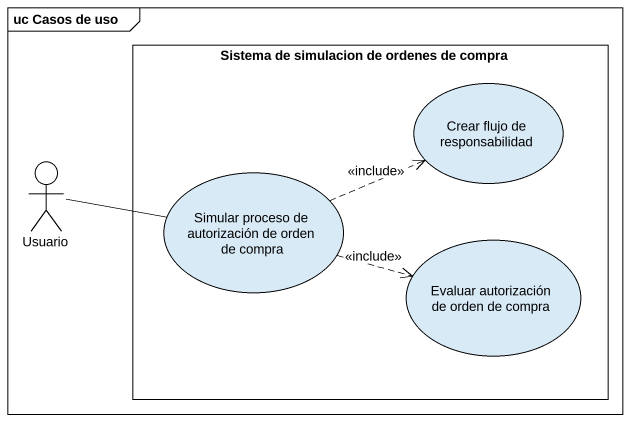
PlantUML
@startuml
mainframe uc Casos de uso
rectangle "Sistema de simulacion de ordenes de compra" as Sistema_de_simulacion_de {
  usecase "Crear flujo de responsabilidad" as Crear_flujo_de
  usecase "Simular proceso de autorización de orden de compra" as Simular_proceso_de
  usecase "Evaluar autorización de orden de compra" as Evaluar_autorización_de
}
actor Usuario
Usuario -right- Simular_proceso_de
Simular_proceso_de .right.> Crear_flujo_de : <<include>>
Simular_proceso_de .right.> Evaluar_autorización_de : <<include>>
@enduml
